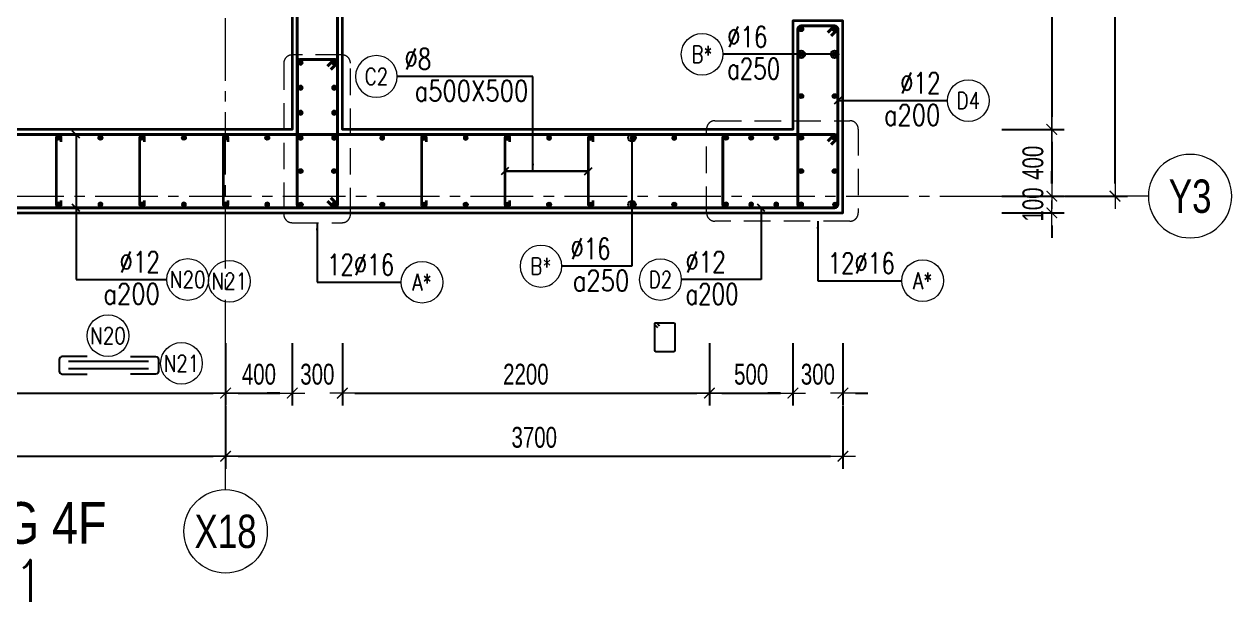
# Model space of a CAD drawing. Header units: millimetres. Extents: x 738475 to 1279438, y -34239 to 156422.
# Drawn here: x 1072451 to 1079689, y 22515 to 25977 of the extents above; entities that cross this region are included whole.
import ezdxf
from ezdxf.enums import TextEntityAlignment as Align

# ---------------------------------------------------------------- set-up
doc = ezdxf.new("R2010")
doc.units = ezdxf.units.MM
doc.header["$MEASUREMENT"] = 0
for name, pattern in [('HIDDEN', [9.525, 6.35, -3.175]), ('HIDDEN2', [4.7625, 3.175, -1.5875]), ('HT_Dim Grid$0$CENTER2', [1.125, 0.75, -0.125, 0.125, -0.125]), ('HT_Grid$0$CENTER2', [1.125, 0.75, -0.125, 0.125, -0.125])]:
    doc.linetypes.add(name, pattern=pattern)
doc.layers.get('0').update_dxf_attribs({"lineweight": 20})
doc.layers.get('Defpoints').update_dxf_attribs({"color": 151, "lineweight": 9})
doc.layers.add('Hidden', color=9, linetype='HIDDEN')
doc.layers.add('Ligature', color=1, linetype='Continuous')
for name, color, linetype, lineweight in [('HT_Dim Grid$0$NDC_S_AXIS', 5, 'HT_Dim Grid$0$CENTER2', 13), ('HT_Dim Grid$0$NDC_S_SYMBOL', 1, 'Continuous', 15), ('HT_Dim Grid$0$NDC_S_TEXT SYMBOL', 7, 'Continuous', 20), ('HT_Grid$0$NDC_S_AXIS', 5, 'HT_Grid$0$CENTER2', 13), ('KC-LEADER', 153, 'Continuous', 18), ('KC-THEP', 6, 'Continuous', 40), ('NDC_S_ANNO', 7, 'Continuous', 20), ('NDC_S_DIM', 1, 'Continuous', 15), ('NDC_S_ENG TITLE', 3, 'Continuous', 20), ('NDC_S_HIDDEN', 8, 'HIDDEN2', 13), ('NDC_S_LEADER', 1, 'Continuous', 15), ('NDC_S_REBAR', 4, 'Continuous', 35), ('NDC_S_STIRRUP', 4, 'Continuous', 40), ('NDC_S_TEXT SYMBOL', 7, 'Continuous', 20), ('NDC_S_VN TEXT', 7, 'Continuous', 20), ('NDC_S_VN TITLE', 6, 'Continuous', 35), ('NDC_S_WALL', 6, 'Continuous', 35)]:
    doc.layers.add(name, color=color, linetype=linetype, lineweight=lineweight)
doc.styles.add('HT_Dim Grid$0$NDC_ANNO', font='', dxfattribs={"width": 0.8})
doc.styles.add('NDC_ANNO', font='', dxfattribs={"width": 0.8})
doc.styles.add('NDC_DIM', font='', dxfattribs={"width": 0.75})
doc.styles.add('NDC_EN TXT', font='romans.shx', dxfattribs={"width": 0.8})
doc.styles.add('NDC_VIE TXT', font='arial.ttf', dxfattribs={"width": 0.8})
doc.styles.get('HT_Dim Grid$0$NDC_ANNO').set_extended_font_data('Dotum')
doc.styles.get('NDC_ANNO').set_extended_font_data('Dotum')
doc.styles.get('NDC_DIM').set_extended_font_data('Dotum')
doc.dimstyles.new('NDC_dim_30', dxfattribs={"dimscale": 30, "dimtxt": 2.5, "dimasz": 1.5, "dimexe": 1.5, "dimexo": 2.5, "dimgap": 1, "dimtad": 1, "dimdec": 0, "dimzin": 0, "dimdsep": 46, "dimtxsty": 'NDC_DIM', "dimblk": 'DIMMARK', "dimcen": 0.09, "dimdle": 1.2, "dimclrd": 1, "dimclre": 1, "dimclrt": 3, "dimadec": 0, "dimazin": 0, "dimtfac": 1, "dimtdec": 0, "dimtix": 1, "dimtofl": 0, "dimtmove": 0, "dimatfit": 3, "dimfxl": 6, "dimfxlon": 1, "dimtolj": 1, "dimtzin": 0, "dimarcsym": 0})
doc.dimstyles.new('NDC_dim_50', dxfattribs={"dimscale": 50, "dimtxt": 2.5, "dimasz": 1.5, "dimexe": 1.5, "dimexo": 2.5, "dimgap": 1, "dimtad": 1, "dimdec": 0, "dimzin": 0, "dimdsep": 46, "dimtxsty": 'NDC_DIM', "dimblk": 'DIMMARK', "dimcen": 0.09, "dimdle": 1.2, "dimclrd": 1, "dimclre": 1, "dimclrt": 3, "dimadec": 0, "dimazin": 0, "dimtfac": 1, "dimtdec": 0, "dimtix": 1, "dimtofl": 0, "dimtmove": 0, "dimatfit": 3, "dimfxl": 6, "dimfxlon": 1, "dimtolj": 1, "dimtzin": 0, "dimarcsym": 0})

# ---------------------------------------------------------------- blocks, each defined once
blk = doc.blocks.new('THEP')
at = {"layer": 'KC-LEADER', "color": 6}
blk.add_circle((0, 0), 14, dxfattribs=at)
at = {"layer": 'KC-THEP'}
for p, q in [((-14, 0), (14, 0)), ((9.9, 9.9), (-9.9, -9.9)), ((-9.9, 9.9), (9.9, -9.9)), ((0, 14), (0, -14))]:
    blk.add_line(p, q, dxfattribs=at)
blk = doc.blocks.new('DIMMARK')
at = {"layer": 'NDC_S_DIM', "color": 1}
blk.add_line((-1.5, 0), (1, 0), dxfattribs=at)
at = {"layer": 'NDC_S_DIM', "color": 2, "const_width": 0.1}
blk.add_lwpolyline([(-0.424, -0.424), (0.424, 0.424)], dxfattribs=at)
blk = doc.blocks.new('*U10')
blk.add_circle((2.5, 0), 2.5)
at = {"layer": 'NDC_S_VN TEXT', "color": 3, "style": 'NDC_EN TXT'}
for tag, width, p in [('DK2', 0.75, (-0.85, 0.85)), ('KC2', 0.8, (-0.85, -2.97))]:
    blk.add_attdef(tag, text='', height=2.5, dxfattribs=dict(at, width=width)).set_placement(p, align=Align.RIGHT)
at = {"layer": 'NDC_S_VN TEXT', "color": 7, "style": 'NDC_EN TXT', "width": 0.8}
blk.add_attdef('SH3', text='', height=2, dxfattribs=at).set_placement((2.5, 0), align=Align.MIDDLE)
blk = doc.blocks.new('*U9')
blk.add_circle((2.5, 0), 2.5)
at = {"layer": 'NDC_S_VN TEXT', "color": 3, "style": 'NDC_EN TXT', "width": 0.75}
blk.add_attdef('DK2', text='', height=2.5, dxfattribs=at).set_placement((-0.85, 0.85), align=Align.RIGHT)
at = {"layer": 'NDC_S_VN TEXT', "color": 7, "style": 'NDC_EN TXT', "width": 0.8}
blk.add_attdef('SH3', text='', height=2, dxfattribs=at).set_placement((2.5, 0), align=Align.MIDDLE)
blk = doc.blocks.new('*U11')
blk.add_circle((-2.5, 0), 2.5)
at = {"layer": 'NDC_S_VN TEXT', "color": 3, "style": 'NDC_EN TXT', "width": 0.75}
for tag, p in [('DK1', (0.5, 0.85)), ('KC1', (0.5, -2.97))]:
    blk.add_attdef(tag, p, '', height=2.5, dxfattribs=at)
at = {"layer": 'NDC_S_VN TEXT', "color": 7, "style": 'NDC_EN TXT', "width": 0.8}
blk.add_attdef('SH2', text='', height=2, dxfattribs=at).set_placement((-2.5, 0), align=Align.MIDDLE)
blk = doc.blocks.new('A$C7BC65A55')
at = {"layer": 'Ligature'}
for p, q in [((-15.2, 372, 0), (-15.2, 38.5, 0)), ((15.2, 372, 0), (15.2, 38.5, 0))]:
    blk.add_line(p, q, dxfattribs=at)
for points in [[(-36.2, 296.5), (-36.2, 400.9, -0.414214), (-24, 413.1), (24, 413.1, -0.414214), (36.2, 400.9), (36.2, 296.5)], [(-36.2, 116.5), (-36.2, 12.2, 0.414214), (-24, 0), (24, 0, 0.414214), (36.2, 12.2), (36.2, 116.5)]]:
    blk.add_lwpolyline(points, format="xyb", dxfattribs=at)
blk = doc.blocks.new('*D820')
at = {"layer": 'Defpoints', "color": 0, "transparency": 16777216}
for p in [(1073658.2, 25427.9), (1069808.2, 24927.9), (1073658.2, 23765.9)]:
    blk.add_point(p, dxfattribs=at)
at = {"layer": 'NDC_S_DIM', "color": 1, "lineweight": -2, "transparency": 16777216}
for p, q in [((1069808.2, 24065.9), (1069808.2, 23690.9)), ((1073658.2, 24065.9), (1073658.2, 23690.9)), ((1069883.2, 23765.9), (1073583.2, 23765.9))]:
    blk.add_line(p, q, dxfattribs=at)
at = {"layer": 'NDC_S_DIM', "color": 1, "lineweight": -2, "transparency": 16777216, "xscale": 75, "yscale": 75, "zscale": 75, "rotation": 180}
blk.add_blockref('DIMMARK', (1069808.2, 23765.9), dxfattribs=at)
at = {"layer": 'NDC_S_DIM', "color": 1, "lineweight": -2, "transparency": 16777216, "xscale": 75, "yscale": 75, "zscale": 75}
blk.add_blockref('DIMMARK', (1073658.2, 23765.9), dxfattribs=at)
at = {"layer": 'NDC_S_DIM', "color": 3, "transparency": 16777216, "insert": (1071733.2, 23878.5), "char_height": 125, "attachment_point": 5, "style": 'NDC_DIM'}
blk.add_mtext('\\A1;3850', dxfattribs=at)
blk = doc.blocks.new('*D821')
at = {"layer": 'Defpoints', "color": 0, "transparency": 16777216}
for p in [(1074058.2, 25427.9), (1074358.2, 25427.9), (1074358.2, 23765.9)]:
    blk.add_point(p, dxfattribs=at)
at = {"layer": 'NDC_S_DIM', "color": 1, "lineweight": -2, "transparency": 16777216}
for p, q in [((1074058.2, 24065.9), (1074058.2, 23690.9)), ((1074358.2, 24065.9), (1074358.2, 23690.9)), ((1073983.2, 23765.9), (1073908.2, 23765.9)), ((1074433.2, 23765.9), (1074508.2, 23765.9))]:
    blk.add_line(p, q, dxfattribs=at)
at = {"layer": 'NDC_S_DIM', "color": 1, "lineweight": -2, "transparency": 16777216, "xscale": 75, "yscale": 75, "zscale": 75}
blk.add_blockref('DIMMARK', (1074058.2, 23765.9), dxfattribs=at)
at = {"layer": 'NDC_S_DIM', "color": 1, "lineweight": -2, "transparency": 16777216, "xscale": 75, "yscale": 75, "zscale": 75, "rotation": 180}
blk.add_blockref('DIMMARK', (1074358.2, 23765.9), dxfattribs=at)
at = {"layer": 'NDC_S_DIM', "color": 3, "transparency": 16777216, "insert": (1074208.2, 23878.5), "char_height": 125, "attachment_point": 5, "style": 'NDC_DIM'}
blk.add_mtext('\\A1;300', dxfattribs=at)
blk = doc.blocks.new('*D822')
at = {"layer": 'Defpoints', "color": 0, "transparency": 16777216}
for p in [(1074358.2, 25427.9), (1076558, 25050.2), (1076558, 23765.9)]:
    blk.add_point(p, dxfattribs=at)
at = {"layer": 'NDC_S_DIM', "color": 1, "lineweight": -2, "transparency": 16777216}
for p, q in [((1074358.2, 24065.9), (1074358.2, 23690.9)), ((1076558, 24065.9), (1076558, 23690.9)), ((1074433.2, 23765.9), (1076483, 23765.9))]:
    blk.add_line(p, q, dxfattribs=at)
at = {"layer": 'NDC_S_DIM', "color": 1, "lineweight": -2, "transparency": 16777216, "xscale": 75, "yscale": 75, "zscale": 75, "rotation": 180}
blk.add_blockref('DIMMARK', (1074358.2, 23765.9), dxfattribs=at)
at = {"layer": 'NDC_S_DIM', "color": 1, "lineweight": -2, "transparency": 16777216, "xscale": 75, "yscale": 75, "zscale": 75}
blk.add_blockref('DIMMARK', (1076558, 23765.9), dxfattribs=at)
at = {"layer": 'NDC_S_DIM', "color": 3, "transparency": 16777216, "insert": (1075458.1, 23878.5), "char_height": 125, "attachment_point": 5, "style": 'NDC_DIM'}
blk.add_mtext('\\A1;2200', dxfattribs=at)
blk = doc.blocks.new('*D823')
at = {"layer": 'Defpoints', "color": 0, "transparency": 16777216}
for p in [(1077058.2, 25427.9), (1076558, 25050.2), (1077058.2, 23765.9)]:
    blk.add_point(p, dxfattribs=at)
at = {"layer": 'NDC_S_DIM', "color": 1, "lineweight": -2, "transparency": 16777216}
for p, q in [((1076558, 24065.9), (1076558, 23690.9)), ((1077058.2, 24065.9), (1077058.2, 23690.9)), ((1076633, 23765.9), (1076983.2, 23765.9))]:
    blk.add_line(p, q, dxfattribs=at)
at = {"layer": 'NDC_S_DIM', "color": 1, "lineweight": -2, "transparency": 16777216, "xscale": 75, "yscale": 75, "zscale": 75, "rotation": 180}
blk.add_blockref('DIMMARK', (1076558, 23765.9), dxfattribs=at)
at = {"layer": 'NDC_S_DIM', "color": 1, "lineweight": -2, "transparency": 16777216, "xscale": 75, "yscale": 75, "zscale": 75}
blk.add_blockref('DIMMARK', (1077058.2, 23765.9), dxfattribs=at)
at = {"layer": 'NDC_S_DIM', "color": 3, "transparency": 16777216, "insert": (1076808.1, 23878.5), "char_height": 125, "attachment_point": 5, "style": 'NDC_DIM'}
blk.add_mtext('\\A1;500', dxfattribs=at)
blk = doc.blocks.new('*D824')
at = {"layer": 'Defpoints', "color": 0, "transparency": 16777216}
for p in [(1077358.2, 30177.9), (1077058.2, 25427.9), (1077358.2, 23765.9)]:
    blk.add_point(p, dxfattribs=at)
at = {"layer": 'NDC_S_DIM', "color": 1, "lineweight": -2, "transparency": 16777216}
for p, q in [((1077058.2, 24065.9), (1077058.2, 23690.9)), ((1077358.2, 24065.9), (1077358.2, 23690.9)), ((1076983.2, 23765.9), (1076908.2, 23765.9)), ((1077433.2, 23765.9), (1077508.2, 23765.9))]:
    blk.add_line(p, q, dxfattribs=at)
at = {"layer": 'NDC_S_DIM', "color": 1, "lineweight": -2, "transparency": 16777216, "xscale": 75, "yscale": 75, "zscale": 75}
blk.add_blockref('DIMMARK', (1077058.2, 23765.9), dxfattribs=at)
at = {"layer": 'NDC_S_DIM', "color": 1, "lineweight": -2, "transparency": 16777216, "xscale": 75, "yscale": 75, "zscale": 75, "rotation": 180}
blk.add_blockref('DIMMARK', (1077358.2, 23765.9), dxfattribs=at)
at = {"layer": 'NDC_S_DIM', "color": 3, "transparency": 16777216, "insert": (1077208.2, 23878.5), "char_height": 125, "attachment_point": 5, "style": 'NDC_DIM'}
blk.add_mtext('\\A1;300', dxfattribs=at)
blk = doc.blocks.new('*D825')
at = {"layer": 'Defpoints', "color": 0, "transparency": 16777216}
for p in [(1063058.2, 24927.9), (1073658.2, 24946.2), (1073658.2, 23387.7)]:
    blk.add_point(p, dxfattribs=at)
at = {"layer": 'NDC_S_DIM', "color": 1, "lineweight": -2, "transparency": 16777216}
for p, q in [((1063058.2, 23687.7), (1063058.2, 23312.7)), ((1073658.2, 23687.7), (1073658.2, 23312.7)), ((1063133.2, 23387.7), (1073583.2, 23387.7))]:
    blk.add_line(p, q, dxfattribs=at)
at = {"layer": 'NDC_S_DIM', "color": 1, "lineweight": -2, "transparency": 16777216, "xscale": 75, "yscale": 75, "zscale": 75, "rotation": 180}
blk.add_blockref('DIMMARK', (1063058.2, 23387.7), dxfattribs=at)
at = {"layer": 'NDC_S_DIM', "color": 1, "lineweight": -2, "transparency": 16777216, "xscale": 75, "yscale": 75, "zscale": 75}
blk.add_blockref('DIMMARK', (1073658.2, 23387.7), dxfattribs=at)
at = {"layer": 'NDC_S_DIM', "color": 3, "transparency": 16777216, "insert": (1068358.2, 23500.3), "char_height": 125, "attachment_point": 5, "style": 'NDC_DIM'}
blk.add_mtext('\\A1;10600', dxfattribs=at)
blk = doc.blocks.new('*D831')
at = {"layer": 'Defpoints', "color": 0, "transparency": 16777216}
for p in [(1077358.2, 33946.2), (1078989.1, 33946.2), (1077358.2, 24946.2)]:
    blk.add_point(p, dxfattribs=at)
at = {"layer": 'NDC_S_DIM', "color": 1, "lineweight": -2, "transparency": 16777216}
for p, q in [((1078689.1, 33946.2), (1079064.1, 33946.2)), ((1078989.1, 25021.2), (1078989.1, 33871.2)), ((1078689.1, 24946.2), (1079064.1, 24946.2))]:
    blk.add_line(p, q, dxfattribs=at)
at = {"layer": 'NDC_S_DIM', "color": 1, "lineweight": -2, "transparency": 16777216, "xscale": 75, "yscale": 75, "zscale": 75}
for p, rotation in [((1078989.1, 33946.2), 90), ((1078989.1, 24946.2), 270)]:
    blk.add_blockref('DIMMARK', p, dxfattribs=dict(at, rotation=rotation))
at = {"layer": 'NDC_S_DIM', "color": 3, "transparency": 16777216, "insert": (1078876.5, 29446.2), "char_height": 125, "attachment_point": 5, "rotation": 90, "style": 'NDC_DIM'}
blk.add_mtext('\\A1;9000', dxfattribs=at)
blk = doc.blocks.new('*U20')
at = {"layer": 'HT_Dim Grid$0$NDC_S_SYMBOL'}
blk.add_line((5, 0), (9, 0), dxfattribs=at)
blk.add_circle((0, 0), 5, dxfattribs=at)
at = {"layer": 'HT_Dim Grid$0$NDC_S_TEXT SYMBOL', "color": 7, "style": 'HT_Dim Grid$0$NDC_ANNO', "width": 0.8}
blk.add_attdef('GRID', text='', height=4, rotation=270, dxfattribs=at).set_placement((0, 0), align=Align.MIDDLE)
blk = doc.blocks.new('*D854')
at = {"layer": 'Defpoints', "color": 0, "ltscale": 200, "transparency": 16777216}
for p in [(1077058.2, 30746.2), (1077058.2, 25346.2), (1078610, 25346.2)]:
    blk.add_point(p, dxfattribs=at)
at = {"layer": 'NDC_S_DIM', "color": 1, "lineweight": -2, "ltscale": 200, "transparency": 16777216}
for p, q in [((1078310, 30746.2), (1078685, 30746.2)), ((1078610, 30671.2), (1078610, 25421.2)), ((1078310, 25346.2), (1078685, 25346.2))]:
    blk.add_line(p, q, dxfattribs=at)
at = {"layer": 'NDC_S_DIM', "color": 1, "lineweight": -2, "ltscale": 200, "transparency": 16777216, "xscale": 75, "yscale": 75, "zscale": 75}
for p, rotation in [((1078610, 30746.2), 90), ((1078610, 25346.2), 270)]:
    blk.add_blockref('DIMMARK', p, dxfattribs=dict(at, rotation=rotation))
at = {"layer": 'NDC_S_DIM', "color": 3, "ltscale": 200, "transparency": 16777216, "insert": (1078497.4, 28046.2), "char_height": 125, "attachment_point": 5, "rotation": 90, "style": 'NDC_DIM'}
blk.add_mtext('\\A1;5400', dxfattribs=at)
blk = doc.blocks.new('*D855')
at = {"layer": 'Defpoints', "color": 0, "ltscale": 200, "transparency": 16777216}
for p in [(1077058.2, 25346.2), (1077058.2, 24946.2), (1078610, 24946.2)]:
    blk.add_point(p, dxfattribs=at)
at = {"layer": 'NDC_S_DIM', "color": 1, "lineweight": -2, "ltscale": 200, "transparency": 16777216}
for p, q in [((1078310, 25346.2), (1078685, 25346.2)), ((1078610, 25271.2), (1078610, 25021.2)), ((1078310, 24946.2), (1078685, 24946.2))]:
    blk.add_line(p, q, dxfattribs=at)
at = {"layer": 'NDC_S_DIM', "color": 1, "lineweight": -2, "ltscale": 200, "transparency": 16777216, "xscale": 75, "yscale": 75, "zscale": 75}
for p, rotation in [((1078610, 25346.2), 90), ((1078610, 24946.2), 270)]:
    blk.add_blockref('DIMMARK', p, dxfattribs=dict(at, rotation=rotation))
at = {"layer": 'NDC_S_DIM', "color": 3, "ltscale": 200, "transparency": 16777216, "insert": (1078497.4, 25146.2), "char_height": 125, "attachment_point": 5, "rotation": 90, "style": 'NDC_DIM'}
blk.add_mtext('\\A1;400', dxfattribs=at)
blk = doc.blocks.new('*D856')
at = {"layer": 'Defpoints', "color": 0, "ltscale": 200, "transparency": 16777216}
for p in [(1077058.2, 24946.2), (1077058.2, 24846.2), (1078610, 24846.2)]:
    blk.add_point(p, dxfattribs=at)
at = {"layer": 'NDC_S_DIM', "color": 1, "lineweight": -2, "ltscale": 200, "transparency": 16777216}
for p, q in [((1078610, 25021.2), (1078610, 25096.2)), ((1078310, 24946.2), (1078685, 24946.2)), ((1078310, 24846.2), (1078685, 24846.2)), ((1078610, 24771.2), (1078610, 24696.2))]:
    blk.add_line(p, q, dxfattribs=at)
at = {"layer": 'NDC_S_DIM', "color": 1, "lineweight": -2, "ltscale": 200, "transparency": 16777216, "xscale": 75, "yscale": 75, "zscale": 75}
for p, rotation in [((1078610, 24946.2), 270), ((1078610, 24846.2), 90)]:
    blk.add_blockref('DIMMARK', p, dxfattribs=dict(at, rotation=rotation))
at = {"layer": 'NDC_S_DIM', "color": 3, "ltscale": 200, "transparency": 16777216, "insert": (1078497.4, 24896.2), "char_height": 125, "attachment_point": 5, "rotation": 90, "style": 'NDC_DIM'}
blk.add_mtext('\\A1;100', dxfattribs=at)
blk = doc.blocks.new('*U19')
at = {"layer": 'HT_Dim Grid$0$NDC_S_SYMBOL'}
blk.add_line((0, 5), (0, 9), dxfattribs=at)
blk.add_circle((0, 0), 5, dxfattribs=at)
at = {"layer": 'HT_Dim Grid$0$NDC_S_TEXT SYMBOL', "color": 7, "style": 'HT_Dim Grid$0$NDC_ANNO', "width": 0.8}
blk.add_attdef('GRID', text='', height=4, dxfattribs=at).set_placement((0, 0), align=Align.MIDDLE)
blk = doc.blocks.new('*D860')
at = {"layer": 'Defpoints', "color": 0, "ltscale": 200, "transparency": 16777216}
for p in [(1073658.2, 24946.2), (1077358.2, 24846.2), (1077358.2, 23387.7)]:
    blk.add_point(p, dxfattribs=at)
at = {"layer": 'NDC_S_DIM', "color": 1, "lineweight": -2, "ltscale": 200, "transparency": 16777216}
for p, q in [((1073658.2, 23687.7), (1073658.2, 23312.7)), ((1077358.2, 23687.7), (1077358.2, 23312.7)), ((1073733.2, 23387.7), (1077283.2, 23387.7))]:
    blk.add_line(p, q, dxfattribs=at)
at = {"layer": 'NDC_S_DIM', "color": 1, "lineweight": -2, "ltscale": 200, "transparency": 16777216, "xscale": 75, "yscale": 75, "zscale": 75, "rotation": 180}
blk.add_blockref('DIMMARK', (1073658.2, 23387.7), dxfattribs=at)
at = {"layer": 'NDC_S_DIM', "color": 1, "lineweight": -2, "ltscale": 200, "transparency": 16777216, "xscale": 75, "yscale": 75, "zscale": 75}
blk.add_blockref('DIMMARK', (1077358.2, 23387.7), dxfattribs=at)
at = {"layer": 'NDC_S_DIM', "color": 3, "ltscale": 200, "transparency": 16777216, "insert": (1075508.2, 23500.3), "char_height": 125, "attachment_point": 5, "style": 'NDC_DIM'}
blk.add_mtext('\\A1;3700', dxfattribs=at)
blk = doc.blocks.new('*D861')
at = {"layer": 'Defpoints', "color": 0, "ltscale": 200, "transparency": 16777216}
for p in [(1073658.2, 25427.9), (1074058.2, 25346.2), (1074058.2, 23765.9)]:
    blk.add_point(p, dxfattribs=at)
at = {"layer": 'NDC_S_DIM', "color": 1, "lineweight": -2, "ltscale": 200, "transparency": 16777216}
for p, q in [((1073658.2, 24065.9), (1073658.2, 23690.9)), ((1074058.2, 24065.9), (1074058.2, 23690.9)), ((1073733.2, 23765.9), (1073983.2, 23765.9))]:
    blk.add_line(p, q, dxfattribs=at)
at = {"layer": 'NDC_S_DIM', "color": 1, "lineweight": -2, "ltscale": 200, "transparency": 16777216, "xscale": 75, "yscale": 75, "zscale": 75, "rotation": 180}
blk.add_blockref('DIMMARK', (1073658.2, 23765.9), dxfattribs=at)
at = {"layer": 'NDC_S_DIM', "color": 1, "lineweight": -2, "ltscale": 200, "transparency": 16777216, "xscale": 75, "yscale": 75, "zscale": 75}
blk.add_blockref('DIMMARK', (1074058.2, 23765.9), dxfattribs=at)
at = {"layer": 'NDC_S_DIM', "color": 3, "ltscale": 200, "transparency": 16777216, "insert": (1073858.2, 23878.5), "char_height": 125, "attachment_point": 5, "style": 'NDC_DIM'}
blk.add_mtext('\\A1;400', dxfattribs=at)
blk = doc.blocks.new('Drawing name_symbol')
at = {"layer": 'NDC_S_ENG TITLE', "style": 'NDC_EN TXT', "width": 0.8}
blk.add_attdef('SECTDET1', text='', height=5, dxfattribs=at).set_placement((0, 1.01), align=Align.CENTER)
at = {"layer": 'NDC_S_TEXT SYMBOL', "lineweight": 25, "style": 'NDC_ANNO', "width": 0.8}
blk.add_attdef('SSCALE', text='', height=2.5, dxfattribs=at).set_placement((0, -4), align=Align.CENTER)
at = {"layer": 'NDC_S_VN TITLE', "style": 'NDC_VIE TXT', "width": 0.8}
blk.add_attdef('SECTDET2', text='', height=5, dxfattribs=at).set_placement((0, 7.97), align=Align.CENTER)

msp = doc.modelspace()

# ---------------------------------------------------------------- linework, layer by layer
for centre in [(1073681.347, 24436.355), (1072953.731, 24110.08), (1073393.832, 23944.323)]:
    msp.add_circle(centre, 125)
at = {"layer": 'HT_Grid$0$NDC_S_AXIS', "ltscale": 500}
for p, q in [((1073658.224, 23387.674), (1073658.224, 35663.788)), ((1061064.426, 24946.245), (1078989.134, 24946.245))]:
    msp.add_line(p, q, dxfattribs=at)
at = {"layer": 'Ligature'}
msp.add_lwpolyline([(1076248.329, 24157.792), (1076232.363, 24173.758, -0.66817864), (1076238.136, 24187.696), (1076342.765, 24187.696, -0.41421356), (1076350.93, 24179.531), (1076350.93, 24022.423, -0.41421356), (1076342.765, 24014.259), (1076238.136, 24014.259, -0.41421356), (1076229.971, 24022.423), (1076229.971, 24179.531, -0.66817864), (1076243.91, 24185.305), (1076259.876, 24169.339)], format="xyb", dxfattribs=at)
at = {"layer": 'NDC_S_HIDDEN', "ltscale": 50}
for points in [[(1074057.064, 24787.34), (1074356.664, 24787.34, 0.41421356), (1074406.664, 24837.34), (1074406.664, 25742.565, 0.41421356), (1074356.664, 25792.565), (1074057.064, 25792.565, 0.41421356), (1074007.064, 25742.565), (1074007.064, 24837.34, 0.41421356)], [(1077400.033, 24796.245), (1076590.988, 24796.245, -0.41421356), (1076540.988, 24846.245), (1076540.988, 25348.405, -0.41421356), (1076590.988, 25398.405), (1077400.033, 25398.405, -0.41421356), (1077450.033, 25348.405), (1077450.033, 24846.245, -0.41421356)]]:
    msp.add_lwpolyline(points, format="xyb", close=True, dxfattribs=at)
at = {"layer": 'NDC_S_REBAR'}
for points in [[(1072673.224, 25271.245), (1072673.224, 25296.245, 1), (1072643.224, 25296.245), (1072643.224, 24896.245, 1), (1072673.224, 24896.245), (1072673.224, 24921.245)], [(1073173.224, 25271.245), (1073173.224, 25296.245, 1), (1073143.224, 25296.245), (1073143.224, 24896.245, 1), (1073173.224, 24896.245), (1073173.224, 24921.245)], [(1073673.224, 25271.245), (1073673.224, 25296.245, 1), (1073643.224, 25296.245), (1073643.224, 24896.245, 1), (1073673.224, 24896.245), (1073673.224, 24921.245)], [(1074862.22, 25271.245), (1074862.22, 25296.245, 1), (1074832.22, 25296.245), (1074832.22, 24896.245, 1), (1074862.22, 24896.245), (1074862.22, 24921.245)], [(1075362.22, 25271.245), (1075362.22, 25296.245, 1), (1075332.22, 25296.245), (1075332.22, 24896.245, 1), (1075362.22, 24896.245), (1075362.22, 24921.245)], [(1075862.22, 25271.245), (1075862.22, 25296.245, 1), (1075832.22, 25296.245), (1075832.22, 24896.245, 1), (1075862.22, 24896.245), (1075862.22, 24921.245)]]:
    msp.add_lwpolyline(points, format="xyb", dxfattribs=at)
at = {"layer": 'NDC_S_STIRRUP'}
for points in [[(1074288.224, 24936.245), (1074328.224, 24896.245, -0.41421356), (1074308.224, 24876.245), (1074108.224, 24876.245, -0.41421356), (1074088.224, 24896.245), (1074088.224, 33996.245, -0.41421356), (1074108.224, 34016.245), (1074308.224, 34016.245, -0.41421356), (1074328.224, 33996.245), (1074328.224, 24896.245, -0.41421356), (1074308.224, 24876.245), (1074268.224, 24916.245)], [(1077288.335, 25906.245), (1077328.335, 25946.245, 0.41421356), (1077308.335, 25966.245), (1077108.335, 25966.245, 0.41421356), (1077088.335, 25946.245), (1077088.224, 24896.245, 0.41421356), (1077108.224, 24876.245), (1077308.224, 24876.245, 0.41421356), (1077328.224, 24896.245), (1077328.335, 25946.245, 0.41421356), (1077308.335, 25966.245), (1077268.335, 25926.245)], [(1074288.335, 25706.245), (1074328.335, 25746.245, 0.41421356), (1074308.335, 25766.245), (1074108.335, 25766.245, 0.41421356), (1074088.335, 25746.245), (1074088.224, 24896.245, 0.41421356), (1074108.224, 24876.245), (1074308.224, 24876.245, 0.41421356), (1074328.224, 24896.245), (1074328.335, 25746.245, 0.41421356), (1074308.335, 25766.245), (1074268.335, 25726.245)], [(1077268.224, 25276.245), (1077308.224, 25316.245, -0.41421356), (1077328.224, 25296.245), (1077328.224, 24896.245, -0.41421356), (1077308.224, 24876.245), (1069858.224, 24876.245, -0.41421356), (1069838.224, 24896.245), (1069838.224, 25296.245, -0.41421356), (1069858.224, 25316.245), (1077308.224, 25316.245, -0.41421356), (1077328.224, 25296.245), (1077288.224, 25256.245)], [(1077268.224, 25276.245), (1077308.224, 25316.245, -0.41421356), (1077328.224, 25296.245), (1077328.224, 24896.245, -0.41421356), (1077308.224, 24876.245), (1076658.224, 24876.245, -0.41421356), (1076638.224, 24896.245), (1076638.224, 25296.245, -0.41421356), (1076658.224, 25316.245), (1077308.224, 25316.245, -0.41421356), (1077328.224, 25296.245), (1077288.224, 25256.245)]]:
    msp.add_lwpolyline(points, format="xyb", dxfattribs=at)
at = {"layer": 'NDC_S_WALL'}
for points in [[(1069758.224, 24846.245), (1077358.224, 24846.245), (1077358.224, 25996.245), (1077058.224, 25996.245), (1077058.224, 25346.245), (1074358.224, 25346.245), (1074358.224, 30746.245), (1077058.224, 30746.245), (1077058.224, 30096.245), (1077358.224, 30096.245), (1077358.224, 34046.245), (1076258.224, 34046.245), (1076258.224, 33546.245), (1077058.224, 33546.245), (1077058.224, 31046.245), (1074358.224, 31046.245), (1074358.224, 33546.245), (1075158.224, 33546.245), (1075158.224, 34046.245), (1073108.224, 34046.245), (1073108.224, 33546.245), (1074058.224, 33546.245), (1074058.224, 31646.245), (1071258.224, 31646.245)], [(1071258.224, 31346.245), (1074058.224, 31346.245), (1074058.224, 25346.245), (1069758.224, 25346.245)]]:
    msp.add_lwpolyline(points, dxfattribs=at)

# ---------------------------------------------------------------- block references
at = {"layer": 'Hidden', "xscale": 1.44, "yscale": 1.44, "zscale": 1.44, "rotation": 270}
msp.add_blockref('A$C7BC65A55', (1072661.62, 23932.554, 0.03), dxfattribs=at)
at = {"layer": 'HT_Dim Grid$0$NDC_S_AXIS'}
ref = msp.add_blockref('*U20', (1079439.134, 24946.245), dxfattribs=dict(at, xscale=-50, yscale=50, zscale=50))
ref.add_attrib('GRID', 'Y3', dxfattribs={"layer": 'HT_Dim Grid$0$NDC_S_TEXT SYMBOL', "color": 7, "height": 200, "style": 'HT_Dim Grid$0$NDC_ANNO', "width": 0.8}).set_placement((1079439.134, 24946.245), align=Align.MIDDLE)
at = {"layer": 'HT_Dim Grid$0$NDC_S_AXIS', "xscale": 50, "yscale": 50, "zscale": 50}
msp.add_blockref('*U19', (1073658.224, 22937.674), dxfattribs=at).add_auto_attribs({'GRID': 'X18'})
at = {"layer": 'KC-THEP'}
for p, rotation in [((1077108.335, 25946.245), 9.668564436380926), ((1077308.335, 25946.245), 9.668564436380926), ((1077108.224, 25796.245), 9.668564436380926), ((1077308.224, 25796.245), 9.668564436380926), ((1077108.224, 25546.245), 9.668564436380926), ((1077308.224, 25546.245), 9.668564436380926), ((1072658.224, 25296.245), 9.668564436380946), ((1072908.224, 25296.245), 9.668564436380946), ((1073158.224, 25296.245), 9.668564436380946), ((1073408.224, 25296.245), 9.668564436380946), ((1073658.224, 25296.245), 9.668564436380946), ((1073908.224, 25296.245), 9.668564436380946), ((1076658.224, 25296.245), 9.66856443638095), ((1076808.224, 25296.245), 9.66856443638095), ((1076958.224, 25296.245), 9.66856443638095), ((1077108.224, 25296.245), 9.668564436380926), ((1077308.224, 25296.245), 9.668564436380926), ((1074108.211, 25096.245), 9.668564436380946), ((1074308.211, 25096.245), 9.668564436380946), ((1077108.224, 25096.245), 9.668564436380946), ((1077308.224, 25096.245), 9.668564436380946), ((1074108.335, 24896.245), 189.6685644363809), ((1074308.335, 24896.245), 189.6685644363809), ((1074597.22, 24896.245), 189.6685644363809), ((1074847.22, 24896.245), 189.6685644363809), ((1075097.22, 24896.245), 189.6685644363809), ((1075347.22, 24896.245), 189.6685644363809), ((1075597.22, 24896.245), 189.6685644363809), ((1075847.22, 24896.245), 189.6685644363809), ((1076097.22, 24896.245), 189.6685644363809), ((1076347.22, 24896.245), 189.6685644363809), ((1077311.736, 24896.245), 9.668564436380946)]:
    msp.add_blockref('THEP', p, dxfattribs=dict(at, rotation=rotation))
at = {"layer": 'KC-THEP', "xscale": -1}
for p, rotation in [((1074108.335, 25746.245), 350.3314355636191), ((1074308.335, 25746.245), 350.3314355636191), ((1074108.335, 25596.245), 350.3314355636191), ((1074308.335, 25596.245), 350.3314355636191), ((1074108.335, 25446.245), 350.3314355636191), ((1074308.335, 25446.245), 350.3314355636191), ((1074108.335, 25296.245), 350.3314355636191), ((1074308.335, 25296.245), 350.3314355636191), ((1074597.22, 25296.245), 350.3314355636191), ((1074847.22, 25296.245), 350.3314355636191), ((1075097.22, 25296.245), 350.3314355636191), ((1075347.22, 25296.245), 350.3314355636191), ((1075597.22, 25296.245), 350.3314355636191), ((1075847.22, 25296.245), 350.3314355636191), ((1076097.22, 25296.245), 350.3314355636191), ((1076347.22, 25296.245), 350.3314355636191), ((1072658.224, 24896.245), 170.331435563619), ((1072908.224, 24896.245), 170.331435563619), ((1073158.224, 24896.245), 170.331435563619), ((1073408.224, 24896.245), 170.331435563619), ((1073658.224, 24896.245), 170.331435563619), ((1073908.224, 24896.245), 170.331435563619), ((1076658.224, 24896.245), 170.331435563619), ((1076808.224, 24896.245), 170.331435563619), ((1076958.224, 24896.245), 170.331435563619), ((1077108.224, 24896.245), 170.331435563619)]:
    msp.add_blockref('THEP', p, dxfattribs=dict(at, rotation=rotation))
at = {"layer": 'NDC_S_ANNO'}
ref = msp.add_blockref('Drawing name_symbol', (1070461.028, 22464.422), dxfattribs=dict(at, xscale=50, yscale=50, zscale=50))
ref.add_attrib('SECTDET1', 'DETAIL OF CORE WALL HT-CW1', dxfattribs={"layer": 'NDC_S_ENG TITLE', "height": 250, "style": 'NDC_EN TXT', "width": 0.8}).set_placement((1070461.028, 22514.985), align=Align.CENTER)
ref.add_attrib('SECTDET2', 'CHI TIẾT LÕI VÁCH HT-CW1 TẦNG 4F', dxfattribs={"layer": 'NDC_S_VN TITLE', "height": 250, "style": 'NDC_VIE TXT', "width": 0.8}).set_placement((1070461.028, 22862.954), align=Align.CENTER)
at = {"layer": 'NDC_S_VN TEXT', "xscale": 50, "yscale": 50, "zscale": 50}
for name, p, values in [('*U11', (1076639.278, 25796.245), {'SH2': 'B*', 'DK1': '%%C16', 'KC1': 'a250'}), ('*U10', (1077984.978, 25519.106), {'SH3': 'D4', 'DK2': '%%C12', 'KC2': 'a200'}), ('*U10', (1073306.625, 24446.694), {'SH3': 'N20', 'DK2': '%%C12', 'KC2': 'a200'}), ('*U11', (1076389.598, 24446.435), {'SH2': 'D2', 'DK1': '%%C12', 'KC1': 'a200'}), ('*U9', (1074710.591, 24430.435), {'SH3': 'A*', 'DK2': '12%%C16'}), ('*U9', (1077711.203, 24439.34), {'SH3': 'A*', 'DK2': '12%%C16'})]:
    msp.add_blockref(name, p, dxfattribs=at).add_auto_attribs(values)
at = {"layer": 'NDC_S_VN TEXT'}
ref = msp.add_blockref('*U10', (1074687.195, 25663.588), dxfattribs=dict(at, xscale=-50, yscale=50, zscale=50))
ref.add_attrib('SH3', 'C2', dxfattribs={"color": 7, "height": 100, "style": 'NDC_EN TXT', "width": 0.8}).set_placement((1074562.195, 25663.588), align=Align.MIDDLE)
ref.add_attrib('DK2', '%%c8', dxfattribs={"color": 3, "height": 125, "style": 'NDC_EN TXT', "width": 0.75}).set_placement((1074890.41, 25705.863), align=Align.RIGHT)
ref.add_attrib('KC2', 'a500X500', dxfattribs={"color": 3, "height": 125, "style": 'NDC_EN TXT', "width": 0.8}).set_placement((1075472.553, 25514.96), align=Align.RIGHT)
ref = msp.add_blockref('*U10', (1075673.096, 24526.533), dxfattribs=dict(at, xscale=-50, yscale=50, zscale=50))
ref.add_attrib('SH3', 'B*', dxfattribs={"color": 7, "height": 100, "style": 'NDC_EN TXT', "width": 0.8}).set_placement((1075548.096, 24526.533), align=Align.MIDDLE)
ref.add_attrib('DK2', '%%C16', dxfattribs={"color": 3, "height": 125, "style": 'NDC_EN TXT', "width": 0.75}).set_placement((1075965.596, 24568.808), align=Align.RIGHT)
ref.add_attrib('KC2', 'a250', dxfattribs={"color": 3, "height": 125, "style": 'NDC_EN TXT', "width": 0.8}).set_placement((1076077.501, 24377.906), align=Align.RIGHT)

# ---------------------------------------------------------------- texts
at = {"layer": 'NDC_S_VN TEXT', "color": 7, "style": 'NDC_EN TXT', "width": 0.8}
for tag, p in [('N21', (1073681.347, 24436.355)), ('N20', (1072953.731, 24110.08)), ('N21', (1073393.832, 23944.323))]:
    msp.add_attdef(tag, text='3', height=100, dxfattribs=at).set_placement(p, align=Align.MIDDLE)

# ---------------------------------------------------------------- dimensions: what is measured, and where the dimension line sits
at = {"layer": 'NDC_S_DIM'}
dim = msp.add_linear_dim(base=(1078989.134, 33946.245), p1=(1077358.224, 24946.245), p2=(1077358.224, 33946.245), angle=90, dimstyle='NDC_dim_50', dxfattribs=at)
dim.commit()
dim.dimension.update_dxf_attribs({"geometry": '*D831', "text_midpoint": (1078876.549, 29446.245)})
at = {"layer": 'NDC_S_DIM', "ltscale": 200}
for base, p1, p2, picture, middle in [((1078610.023, 25346.245), (1077058.224, 30746.245), (1077058.224, 25346.245), '*D854', (1078497.438, 28046.245)), ((1078610.023, 24946.245), (1077058.224, 25346.245), (1077058.224, 24946.245), '*D855', (1078497.438, 25146.245)), ((1078610.023, 24846.245), (1077058.224, 24946.245), (1077058.224, 24846.245), '*D856', (1078497.438, 24896.245))]:
    dim = msp.add_linear_dim(base=base, p1=p1, p2=p2, angle=90, dimstyle='NDC_dim_50', override={"dimtmove": 1}, dxfattribs=at)
    dim.commit()
    dim.dimension.update_dxf_attribs({"geometry": picture, "text_midpoint": middle})
at = {"layer": 'NDC_S_DIM'}
for base, p1, p2, picture, middle in [((1077358.224, 23765.946), (1077058.224, 25427.94), (1077358.224, 30177.94), '*D824', (1077208.224, 23878.531)), ((1073658.224, 23765.946), (1069808.224, 24927.94), (1073658.224, 25427.94), '*D820', (1071733.224, 23878.531)), ((1074358.224, 23765.946), (1074058.224, 25427.94), (1074358.224, 25427.94), '*D821', (1074208.224, 23878.531)), ((1076557.988, 23765.946), (1074358.224, 25427.94), (1076557.988, 25050.223), '*D822', (1075458.106, 23878.531)), ((1077058.224, 23765.946), (1076557.988, 25050.223), (1077058.224, 25427.94), '*D823', (1076808.106, 23878.531))]:
    dim = msp.add_linear_dim(base=base, p1=p1, p2=p2, dimstyle='NDC_dim_50', override={"dimtmove": 1}, dxfattribs=at)
    dim.commit()
    dim.dimension.update_dxf_attribs({"geometry": picture, "text_midpoint": middle})
at = {"layer": 'NDC_S_DIM', "ltscale": 200}
for base, p1, p2, picture, middle in [((1074058.224, 23765.946), (1073658.224, 25427.94), (1074058.224, 25346.245), '*D861', (1073858.224, 23878.531)), ((1077358.224, 23387.674), (1073658.224, 24946.245), (1077358.224, 24846.245), '*D860', (1075508.224, 23500.259))]:
    dim = msp.add_linear_dim(base=base, p1=p1, p2=p2, dimstyle='NDC_dim_50', override={"dimtmove": 1}, dxfattribs=at)
    dim.commit()
    dim.dimension.update_dxf_attribs({"geometry": picture, "text_midpoint": middle})
at = {"layer": 'NDC_S_DIM'}
dim = msp.add_linear_dim(base=(1073658.224, 23387.674), p1=(1063058.224, 24927.94), p2=(1073658.224, 24946.245), dimstyle='NDC_dim_50', dxfattribs=at)
dim.commit()
dim.dimension.update_dxf_attribs({"geometry": '*D825', "text_midpoint": (1068358.224, 23500.259)})

# ---------------------------------------------------------------- leaders
at = {"layer": 'NDC_S_LEADER'}
for points, override in [([(1077308.196, 25796.546), (1076639.278, 25796.245)], {"dimtad": 0, "dimldrblk": 'Origin'}), ([(1077108.224, 25796.245), (1076639.278, 25796.245)], {"dimtad": 0, "dimldrblk": 'Origin'}), ([(1075500.092, 25096.245), (1075500.092, 25663.587), (1074687.195, 25663.587)], {"dimgap": 1, "dimtad": 0}), ([(1077328.224, 25519.106), (1077984.978, 25519.106)], {"dimtad": 0, "dimldrblk": 'Oblique'}), ([(1072761.886, 25316.245), (1072761.886, 24446.512), (1073306.625, 24446.512)], {"dimtad": 0, "dimldrblk": 'Oblique'}), ([(1076093.708, 25296.245), (1076093.708, 24526.352), (1075673.096, 24526.352)], {"dimgap": 1, "dimtad": 0, "dimldrblk": 'Origin'}), ([(1075332.22, 25096.245), (1075832.22, 25096.245)], {"dimtad": 0, "dimldrblk": 'Oblique'}), ([(1075832.22, 25096.245), (1075332.22, 25096.245)], {"dimtad": 0, "dimldrblk": 'Oblique'}), ([(1076093.708, 24896.245), (1076093.708, 24526.352), (1075673.096, 24526.352)], {"dimgap": 1, "dimtad": 0, "dimldrblk": 'Origin'}), ([(1072761.886, 24876.245), (1072761.886, 24446.512), (1073306.625, 24446.512)], {"dimtad": 0, "dimldrblk": 'Oblique'}), ([(1076868.06, 24876.245), (1076868.06, 24446.435), (1076389.598, 24446.435)], {"dimtad": 0, "dimldrblk": 'Oblique'}), ([(1074206.864, 24787.34), (1074206.864, 24430.435), (1074710.591, 24430.435)], {"dimtad": 0}), ([(1077207.476, 24796.245), (1077207.476, 24439.34), (1077711.203, 24439.34)], {"dimtad": 0})]:
    msp.add_leader(points, dimstyle='NDC_dim_30', override=override, dxfattribs=at)

doc.saveas('drawing.dxf')
